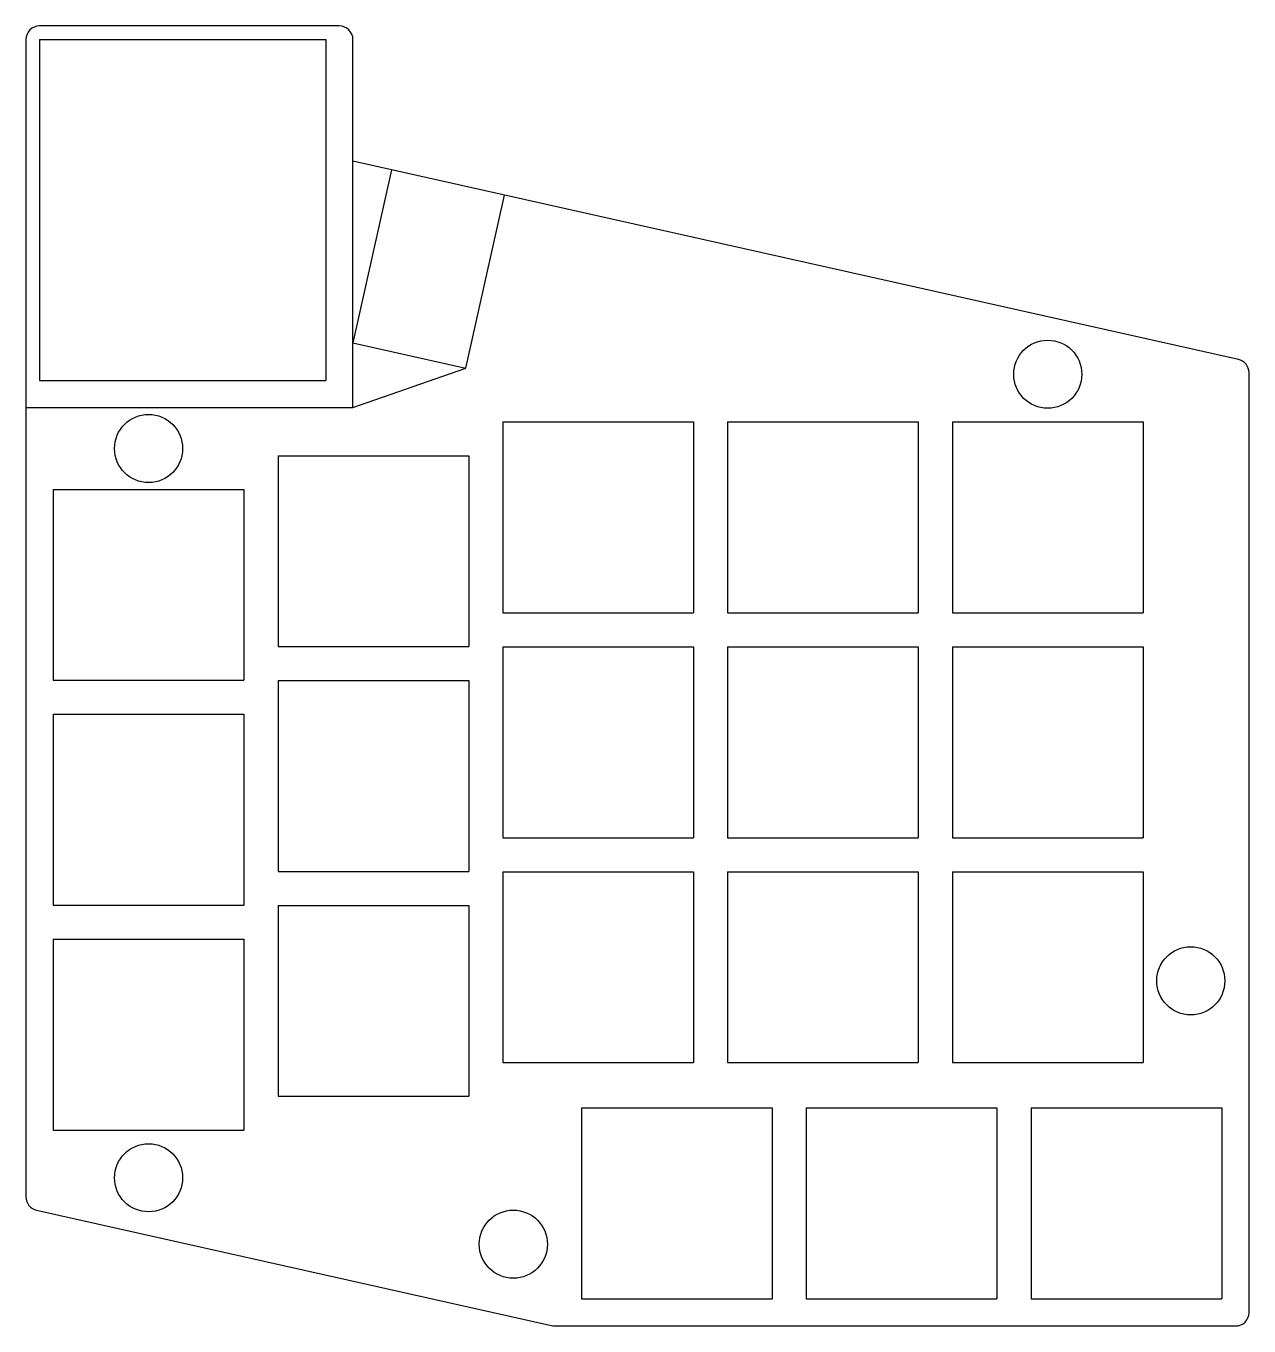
# Model space of a CAD drawing. Extents: x -46.9 to 42.9, y -32.4 to 62.9.
import ezdxf

# ---------------------------------------------------------------- set-up
doc = ezdxf.new("R2010")
doc.units = 0
doc.header["$MEASUREMENT"] = 0
doc.layers.add('MODELSKETCH_VISIBLE', color=7, linetype='CONTINUOUS')

msp = doc.modelspace()

# ---------------------------------------------------------------- linework, layer by layer
at = {"layer": 'MODELSKETCH_VISIBLE'}
for p, q in [((-23.864, 62.926), (-45.864, 62.926)), ((-46.864, 61.926), (-46.864, -22.974)), ((-45.864, 61.926), (-45.864, 36.926)), ((-45.864, 61.926), (-24.864, 61.926)), ((-24.864, 61.926), (-24.864, 36.926)), ((-22.864, 34.926), (-22.864, 61.926)), ((42.129, 38.46), (-22.864, 52.999)), ((-20.026, 52.364), (-22.864, 39.678)), ((-14.569, 37.822), (-11.731, 50.508)), ((-22.864, 39.678), (-14.569, 37.822)), ((-22.864, 34.926), (-14.569, 37.822)), ((42.911, -31.449), (42.911, 37.484)), ((-45.864, 36.926), (-24.864, 36.926)), ((-46.864, 34.926), (-22.864, 34.926)), ((-11.864, 33.876), (-11.864, 19.876)), ((-11.864, 33.876), (2.136, 33.876)), ((2.136, 33.876), (2.136, 19.876)), ((4.636, 33.876), (4.636, 19.876)), ((4.636, 33.876), (18.636, 33.876)), ((18.636, 33.876), (18.636, 19.876)), ((21.136, 33.876), (21.136, 19.876)), ((21.136, 33.876), (35.136, 33.876)), ((35.136, 33.876), (35.136, 19.876)), ((-28.364, 31.401), (-28.364, 17.401)), ((-28.364, 31.401), (-14.364, 31.401)), ((-14.364, 31.401), (-14.364, 17.401)), ((-44.864, 28.926), (-30.864, 28.926)), ((-44.864, 28.926), (-44.864, 14.926)), ((-30.864, 28.926), (-30.864, 14.926)), ((-11.864, 19.876), (2.136, 19.876)), ((4.636, 19.876), (18.636, 19.876)), ((21.136, 19.876), (35.136, 19.876)), ((-28.364, 17.401), (-14.364, 17.401)), ((-11.864, 17.376), (2.136, 17.376)), ((-11.864, 17.376), (-11.864, 3.376)), ((2.136, 17.376), (2.136, 3.376)), ((4.636, 17.376), (4.636, 3.376)), ((4.636, 17.376), (18.636, 17.376)), ((18.636, 17.376), (18.636, 3.376)), ((21.136, 17.376), (21.136, 3.376)), ((21.136, 17.376), (35.136, 17.376)), ((35.136, 17.376), (35.136, 3.376)), ((-44.864, 14.926), (-30.864, 14.926)), ((-28.364, 14.901), (-28.364, 0.901)), ((-28.364, 14.901), (-14.364, 14.901)), ((-14.364, 14.901), (-14.364, 0.901)), ((-44.864, 12.426), (-44.864, -1.574)), ((-44.864, 12.426), (-30.864, 12.426)), ((-30.864, 12.426), (-30.864, -1.574)), ((-11.864, 3.376), (2.136, 3.376)), ((4.636, 3.376), (18.636, 3.376)), ((21.136, 3.376), (35.136, 3.376)), ((-28.364, 0.901), (-14.364, 0.901)), ((-11.864, 0.876), (2.136, 0.876)), ((-11.864, 0.876), (-11.864, -13.124)), ((2.136, 0.876), (2.136, -13.124)), ((4.636, 0.876), (4.636, -13.124)), ((4.636, 0.876), (18.636, 0.876)), ((18.636, 0.876), (18.636, -13.124)), ((21.136, 0.876), (35.136, 0.876)), ((21.136, 0.876), (21.136, -13.124)), ((35.136, 0.876), (35.136, -13.124)), ((-44.864, -1.574), (-30.864, -1.574)), ((-28.364, -1.599), (-14.364, -1.599)), ((-28.364, -1.599), (-28.364, -15.599)), ((-14.364, -1.599), (-14.364, -15.599)), ((-44.864, -4.074), (-44.864, -18.074)), ((-44.864, -4.074), (-30.864, -4.074)), ((-30.864, -4.074), (-30.864, -18.074)), ((-11.864, -13.124), (2.136, -13.124)), ((4.636, -13.124), (18.636, -13.124)), ((21.136, -13.124), (35.136, -13.124)), ((-28.364, -15.599), (-14.364, -15.599)), ((-6.089, -16.449), (-6.089, -30.449)), ((-6.089, -16.449), (7.911, -16.449)), ((7.911, -16.449), (7.911, -30.449)), ((10.411, -16.449), (24.411, -16.449)), ((10.411, -16.449), (10.411, -30.449)), ((24.411, -16.449), (24.411, -30.449)), ((26.911, -16.449), (40.911, -16.449)), ((26.911, -16.449), (26.911, -30.449)), ((40.911, -16.449), (40.911, -30.449)), ((-44.864, -18.074), (-30.864, -18.074)), ((-46.083, -23.95), (-8.197, -32.425)), ((-6.089, -30.449), (7.911, -30.449)), ((10.411, -30.449), (24.411, -30.449)), ((26.911, -30.449), (40.911, -30.449)), ((-7.979, -32.449), (41.911, -32.449))]:
    msp.add_line(p, q, dxfattribs=at)
for centre in [(28.136, 37.376), (-37.864, 31.926), (38.636, -7.124), (-37.864, -21.574), (-11.089, -26.449)]:
    msp.add_circle(centre, 2.5, dxfattribs=at)
for centre, start, end in [((-45.864, 61.926), 90, 180), ((-23.864, 61.926), 0, 90), ((41.911, 37.484), 0, 77.39033), ((-45.864, -22.974), 180, 257.39033), ((41.911, -31.449), 270, 0), ((-7.979, -31.449), 257.39033, 270)]:
    msp.add_arc(centre, 1, start, end, dxfattribs=at)

doc.saveas('drawing.dxf')
